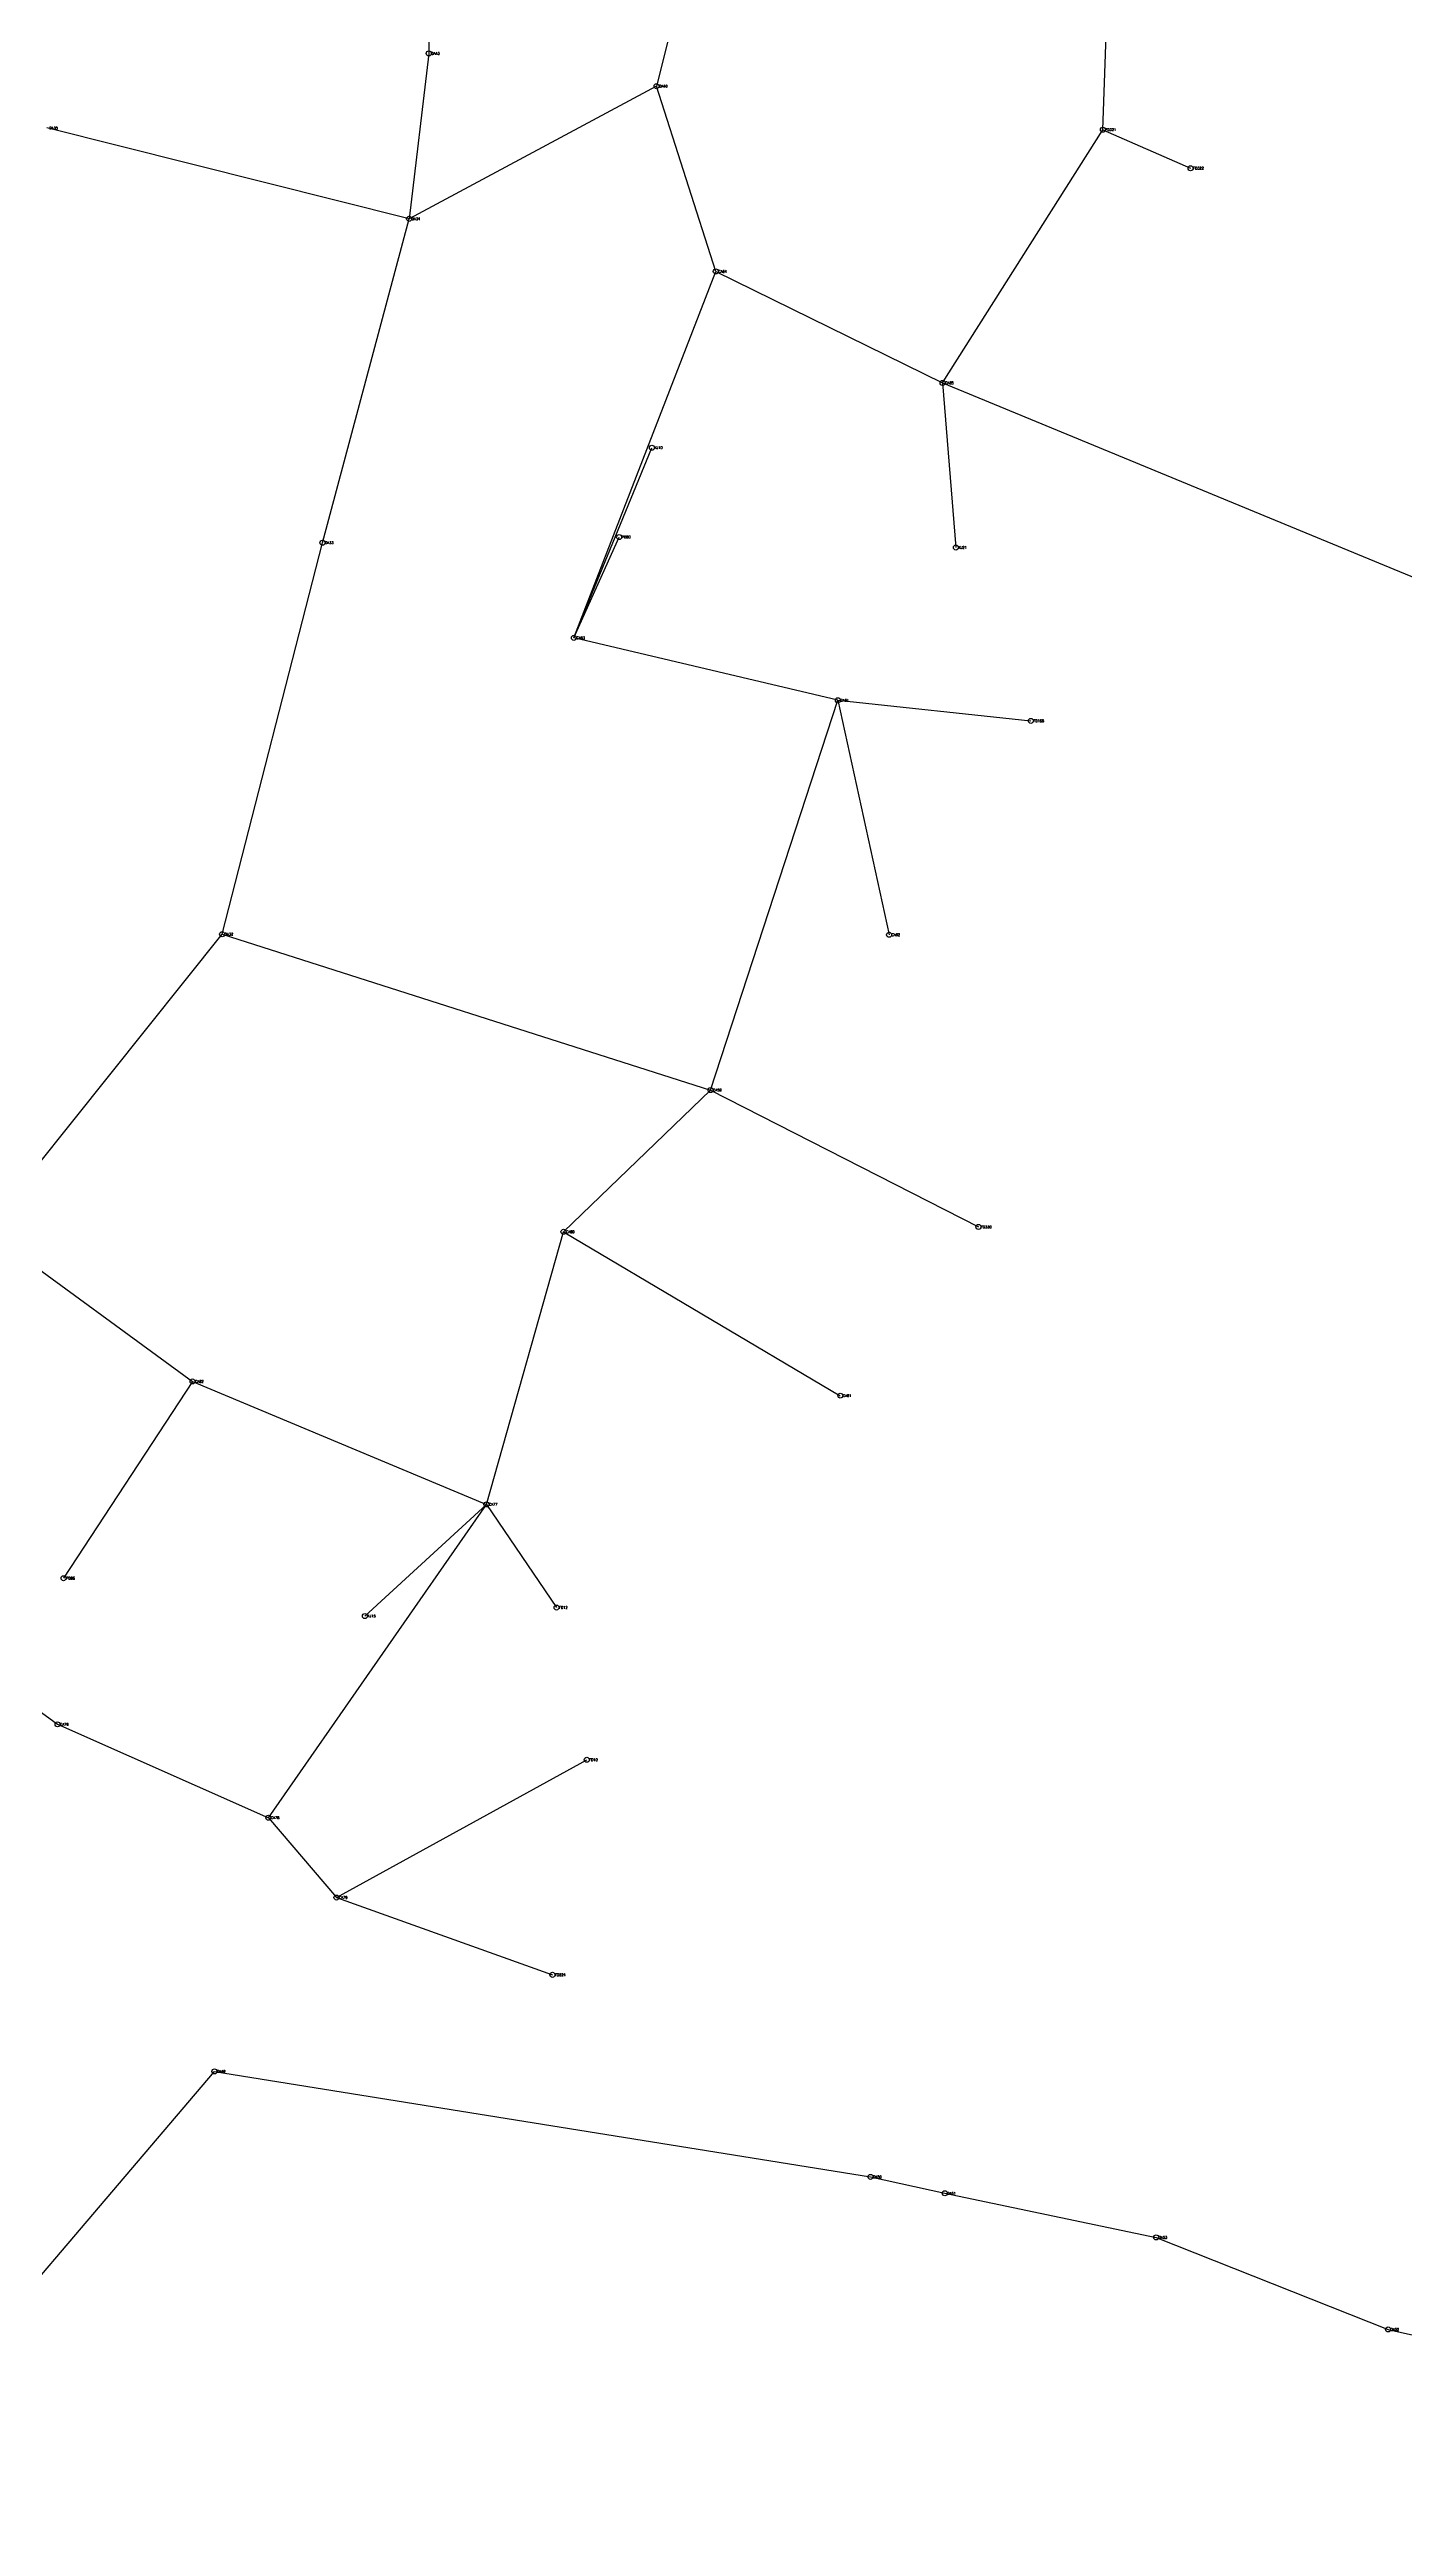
# Model space of a CAD drawing. Extents: x 166396 to 169408, y 2545087 to 2547192.
# Drawn here: x 167689 to 168228, y 2545136 to 2546122 of the extents above; entities that cross this region are included whole.
import ezdxf

# ---------------------------------------------------------------- set-up
doc = ezdxf.new("R2010")
doc.units = 0
doc.styles.get("Standard").update_dxf_attribs({"font": 'simplex'})

msp = doc.modelspace()

# ---------------------------------------------------------------- linework, layer by layer
at = {"color": 4}
for p, q in [((167839.663, 2546246.644), (167839.959, 2546120.822)), ((167965.271, 2546245.52), (167930.646, 2546107.781)), ((168108.323, 2546090.449), (168111.191, 2546171.485)), ((167839.959, 2546120.822), (167832.148, 2546054.96)), ((167930.646, 2546107.781), (167832.148, 2546054.96)), ((167954.24, 2546034.007), (167930.646, 2546107.781)), ((167832.148, 2546054.96), (167687.928, 2546091.154)), ((168044.507, 2545989.618), (168108.323, 2546090.449)), ((168108.323, 2546090.449), (168143.246, 2546075.106)), ((167797.663, 2545925.98), (167832.148, 2546054.96)), ((167897.764, 2545888.078), (167954.24, 2546034.007)), ((167954.24, 2546034.007), (168044.507, 2545989.618)), ((168044.507, 2545989.618), (168049.825, 2545924.07)), ((168044.507, 2545989.618), (168285.656, 2545890.075)), ((167897.764, 2545888.078), (167928.79, 2545963.799)), ((167757.725, 2545770.052), (167797.663, 2545925.98)), ((167897.764, 2545888.078), (167915.75, 2545928.235)), ((168002.839, 2545863.235), (167897.764, 2545888.078)), ((167952.178, 2545708.008), (168002.839, 2545863.235)), ((168002.839, 2545863.235), (168023.2, 2545769.833)), ((168002.839, 2545863.235), (168079.651, 2545855.021)), ((167663.511, 2545652.147), (167757.725, 2545770.052)), ((167757.725, 2545770.052), (167952.178, 2545708.008)), ((167893.598, 2545651.542), (167952.178, 2545708.008)), ((167952.178, 2545708.008), (168058.758, 2545653.479)), ((167663.511, 2545652.147), (167745.938, 2545591.954)), ((167862.951, 2545543), (167893.598, 2545651.542)), ((167893.598, 2545651.542), (168003.798, 2545586.294)), ((167745.938, 2545591.954), (167694.581, 2545513.604)), ((167745.938, 2545591.954), (167862.951, 2545543)), ((167776.104, 2545418.229), (167862.951, 2545543)), ((167862.951, 2545543), (167814.533, 2545498.533)), ((167862.951, 2545543), (167890.826, 2545501.931)), ((167582.492, 2545534.947), (167692.224, 2545455.419)), ((167692.224, 2545455.419), (167776.104, 2545418.229)), ((167803.219, 2545386.443), (167902.84, 2545441.296)), ((167776.104, 2545418.229), (167803.219, 2545386.443)), ((167803.219, 2545386.443), (167889.196, 2545355.659)), ((167600.341, 2545135.977), (167754.651, 2545317.21)), ((167754.651, 2545317.21), (168015.844, 2545275.189)), ((168015.844, 2545275.189), (168045.372, 2545268.658)), ((168045.372, 2545268.658), (168129.56, 2545251.083)), ((168129.56, 2545251.083), (168221.829, 2545214.423)), ((168221.829, 2545214.423), (168279.629, 2545201.459))]:
    msp.add_line(p, q, dxfattribs=at)
for centre in [(167839.959, 2546120.822), (167930.646, 2546107.781), (168108.323, 2546090.449), (168143.246, 2546075.106), (167832.148, 2546054.96), (167954.24, 2546034.007), (168044.507, 2545989.618), (167928.79, 2545963.799), (167797.663, 2545925.98), (167915.75, 2545928.235), (168049.825, 2545924.07), (167897.764, 2545888.078), (168002.839, 2545863.235), (168079.651, 2545855.021), (167757.725, 2545770.052), (168023.2, 2545769.833), (167952.178, 2545708.008), (167893.598, 2545651.542), (168058.758, 2545653.479), (167745.938, 2545591.954), (168003.798, 2545586.294), (167862.951, 2545543), (167694.581, 2545513.604), (167890.826, 2545501.931), (167814.533, 2545498.533), (167692.224, 2545455.419), (167902.84, 2545441.296), (167776.104, 2545418.229), (167803.219, 2545386.443), (167889.196, 2545355.659), (167754.651, 2545317.21), (168015.844, 2545275.189), (168045.372, 2545268.658), (168129.56, 2545251.083), (168221.829, 2545214.423)]:
    msp.add_circle(centre, 1)

# ---------------------------------------------------------------- texts
at = {"color": 5}
for s, p in [('DA43', (167840.959, 2546120.322)), ('DA40', (167931.646, 2546107.281)), ('DA35', (167688.928, 2546090.654)), ('FD321', (168109.323, 2546089.949)), ('FD322', (168144.246, 2546074.606)), ('DA34', (167833.148, 2546054.46)), ('CA64', (167955.24, 2546033.507)), ('CA65', (168045.507, 2545989.118)), ('KJ10', (167929.79, 2545963.299)), ('DA33', (167798.663, 2545925.48)), ('PD80', (167916.75, 2545927.735)), ('KJ21', (168050.825, 2545923.57)), ('CA63', (167898.764, 2545887.578)), ('CA61', (168003.839, 2545862.735)), ('FD166', (168080.651, 2545854.521)), ('DA32', (167758.725, 2545769.552)), ('CA62', (168024.2, 2545769.333)), ('CA59', (167953.178, 2545707.508)), ('CA80', (167894.598, 2545651.042)), ('FD330', (168059.758, 2545652.979)), ('CA82', (167746.938, 2545591.454)), ('CA81', (168004.798, 2545585.794)), ('CA77', (167863.951, 2545542.5)), ('PD86', (167695.581, 2545513.104)), ('FD12', (167891.826, 2545501.431)), ('KJ15', (167815.533, 2545498.033)), ('CA76', (167693.224, 2545454.919)), ('FD10', (167903.84, 2545440.796)), ('CA78', (167777.104, 2545417.729)), ('CA79', (167804.219, 2545385.943)), ('FD224', (167890.196, 2545355.159)), ('DA49', (167755.651, 2545316.71)), ('DA50', (168016.844, 2545274.689)), ('DA51', (168046.372, 2545268.158)), ('DA53', (168130.56, 2545250.583)), ('DA52', (168222.829, 2545213.923))]:
    msp.add_text(s, height=1, dxfattribs=at).set_placement(p)

doc.saveas('drawing.dxf')
